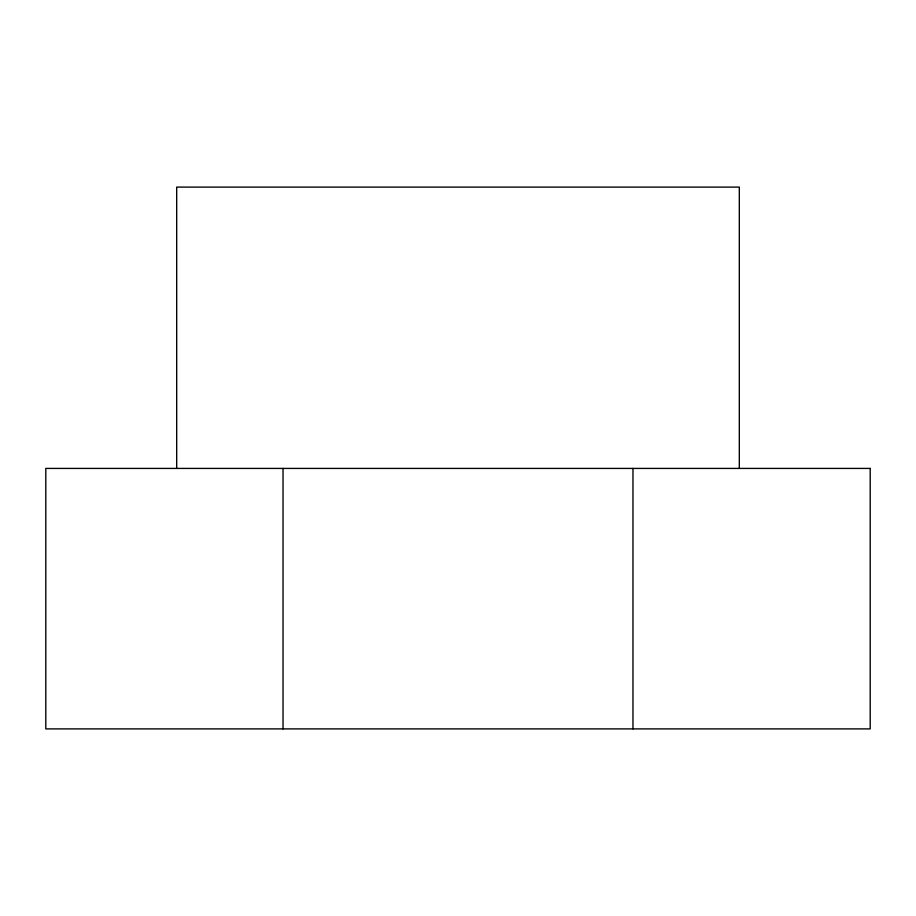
<?xml version="1.0" encoding="UTF-8"?>
<svg xmlns="http://www.w3.org/2000/svg" width="916" height="916" viewBox="0 0 916 916"><rect width="100%" height="100%" fill="white"/><g stroke="black" fill="none" stroke-linecap="round" stroke-linejoin="round"><path stroke-width="1.37" d="M739.315 468.42L739.315 187.104L176.685 187.104L176.685 468.42M632.967 468.42L632.967 728.896M283.033 468.42L283.033 728.896M870.2 468.42L45.8 468.42L45.8 728.896L870.2 728.896L870.2 468.42"/></g></svg>
